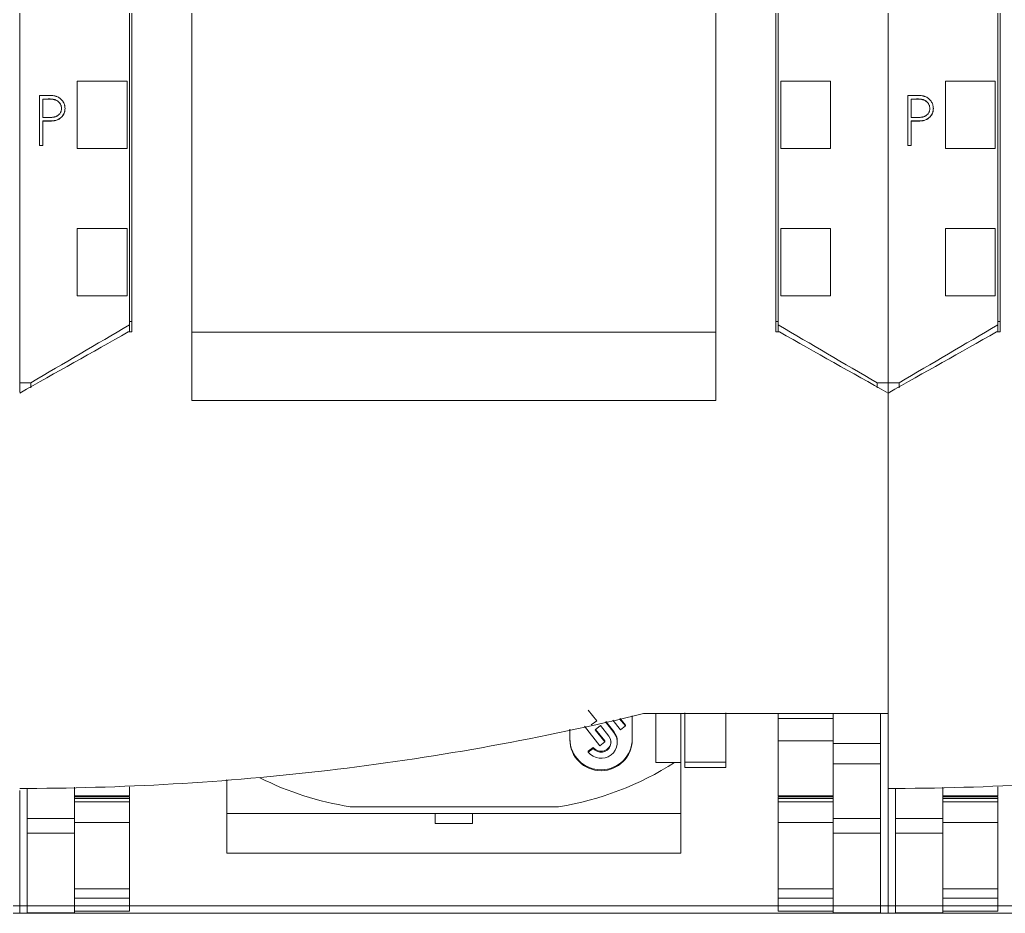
# Model space of a CAD drawing. Header units: millimetres. Extents: x 4137 to 6698, y 1400 to 3585.
# Drawn here: x 5320.25 to 5359.75, y 2940.78 to 2976.6 of the extents above; entities that cross this region are included whole.
import ezdxf

# ---------------------------------------------------------------- set-up
doc = ezdxf.new("R2010")
doc.units = ezdxf.units.MM
doc.layers.add('000-PI-Oprema', color=30, linetype='Continuous', lineweight=5)
doc.layers.add('004-PI-DIN Šina', color=3, linetype='Continuous')

msp = doc.modelspace()

# ---------------------------------------------------------------- linework, layer by layer
at = {"layer": '000-PI-Oprema', "color": 0, "linetype": 'ByBlock', "lineweight": 0}
for p, q in [((5320.248, 3075.465), (5320.248, 2962.047)), ((5355.048, 3075.465), (5355.048, 2962.047)), ((5355.048, 3075.465), (5355.048, 2962.047)), ((5324.648, 3073.185), (5324.648, 2964.37)), ((5350.648, 2964.37), (5350.648, 3073.185)), ((5359.448, 3073.185), (5359.448, 2964.37)), ((5322.548, 2971.439), (5322.548, 2974.14)), ((5324.548, 2974.14), (5322.548, 2974.14)), ((5324.548, 2971.439), (5324.548, 2974.14)), ((5350.748, 2971.439), (5350.748, 2974.14)), ((5350.748, 2974.14), (5352.748, 2974.14)), ((5352.748, 2971.439), (5352.748, 2974.14)), ((5357.348, 2971.439), (5357.348, 2974.14)), ((5359.348, 2974.14), (5357.348, 2974.14)), ((5359.348, 2971.439), (5359.348, 2974.14)), ((5321.037, 2973.566), (5321.037, 2971.565)), ((5355.837, 2973.566), (5355.837, 2971.565)), ((5321.179, 2972.689), (5321.179, 2973.425)), ((5355.979, 2972.689), (5355.979, 2973.425)), ((5322.064, 2973.038), (5322.064, 2973.044)), ((5356.864, 2973.038), (5356.864, 2973.044)), ((5321.179, 2971.565), (5321.179, 2972.547)), ((5355.979, 2971.565), (5355.979, 2972.547)), ((5321.037, 2971.565), (5321.179, 2971.565)), ((5322.548, 2971.435), (5322.548, 2971.439)), ((5324.548, 2971.439), (5322.548, 2971.439)), ((5324.548, 2971.435), (5322.548, 2971.435)), ((5324.548, 2971.435), (5324.548, 2971.439)), ((5350.748, 2971.439), (5352.748, 2971.439)), ((5350.748, 2971.435), (5350.748, 2971.439)), ((5350.748, 2971.435), (5352.748, 2971.435)), ((5352.748, 2971.435), (5352.748, 2971.439)), ((5355.837, 2971.565), (5355.979, 2971.565)), ((5357.348, 2971.435), (5357.348, 2971.439)), ((5359.348, 2971.439), (5357.348, 2971.439)), ((5359.348, 2971.435), (5357.348, 2971.435)), ((5359.348, 2971.435), (5359.348, 2971.439)), ((5322.548, 2965.538), (5322.548, 2968.238)), ((5324.548, 2968.238), (5322.548, 2968.238)), ((5324.548, 2965.538), (5324.548, 2968.238)), ((5350.748, 2965.538), (5350.748, 2968.238)), ((5350.748, 2968.238), (5352.748, 2968.238)), ((5352.748, 2965.538), (5352.748, 2968.238)), ((5357.348, 2965.538), (5357.348, 2968.238)), ((5359.348, 2968.238), (5357.348, 2968.238)), ((5359.348, 2965.538), (5359.348, 2968.238)), ((5322.548, 2965.535), (5322.548, 2965.538)), ((5324.548, 2965.538), (5322.548, 2965.538)), ((5324.548, 2965.535), (5322.548, 2965.535)), ((5324.548, 2965.535), (5324.548, 2965.538)), ((5350.748, 2965.538), (5352.748, 2965.538)), ((5350.748, 2965.535), (5350.748, 2965.538)), ((5350.748, 2965.535), (5352.748, 2965.535)), ((5352.748, 2965.535), (5352.748, 2965.538)), ((5357.348, 2965.535), (5357.348, 2965.538)), ((5359.348, 2965.538), (5357.348, 2965.538)), ((5359.348, 2965.535), (5357.348, 2965.535)), ((5359.348, 2965.535), (5359.348, 2965.538)), ((5324.748, 2964.499), (5324.648, 2964.499)), ((5350.548, 2964.499), (5350.648, 2964.499)), ((5359.548, 2964.499), (5359.448, 2964.499)), ((5324.598, 2964.084), (5324.748, 2964.084)), ((5324.648, 2964.37), (5324.648, 2964.084)), ((5348.148, 2964.081), (5327.148, 2964.081)), ((5350.548, 2964.084), (5350.698, 2964.084)), ((5350.648, 2964.084), (5350.648, 2964.37)), ((5359.398, 2964.084), (5359.548, 2964.084)), ((5359.448, 2964.37), (5359.448, 2964.084)), ((5320.248, 2962.047), (5320.248, 2961.677)), ((5320.688, 2962.047), (5320.248, 2962.047)), ((5320.688, 2961.844), (5320.688, 2962.047)), ((5354.608, 2962.047), (5354.608, 2961.844)), ((5355.048, 2962.047), (5354.608, 2962.047)), ((5355.048, 2962.047), (5355.048, 2961.671)), ((5355.048, 2962.047), (5355.048, 2961.677)), ((5355.488, 2962.047), (5355.048, 2962.047)), ((5355.488, 2961.844), (5355.488, 2962.047)), ((5348.148, 2961.334), (5327.148, 2961.334)), ((5343.036, 2948.925), (5343.372, 2948.499)), ((5344.798, 2947.734), (5344.798, 2948.689)), ((5345.248, 2948.785), (5355.048, 2948.785)), ((5345.748, 2948.785), (5345.748, 2946.825)), ((5346.748, 2946.825), (5346.748, 2948.785)), ((5350.648, 2948.585), (5350.648, 2948.785)), ((5352.848, 2947.583), (5352.848, 2948.785)), ((5354.748, 2947.583), (5354.748, 2948.785)), ((5355.048, 2948.704), (5355.048, 2940.785)), ((5342.878, 2948.282), (5343.498, 2947.495)), ((5343.372, 2948.499), (5343.156, 2948.331)), ((5343.31, 2948.136), (5343.526, 2948.303)), ((5343.526, 2948.303), (5343.862, 2947.877)), ((5344.059, 2948.03), (5343.723, 2948.456)), ((5344.059, 2948.069), (5343.742, 2948.471)), ((5344.018, 2948.524), (5344.324, 2948.135)), ((5344.521, 2948.288), (5344.289, 2948.581)), ((5344.521, 2948.327), (5344.316, 2948.587)), ((5344.324, 2948.135), (5344.521, 2948.288)), ((5344.521, 2948.327), (5344.521, 2948.288)), ((5350.648, 2947.686), (5350.648, 2948.585)), ((5350.648, 2948.585), (5352.848, 2948.585)), ((5342.298, 2948.159), (5342.298, 2947.734)), ((5343.695, 2947.648), (5343.31, 2948.136)), ((5343.695, 2947.687), (5343.329, 2948.151)), ((5344.059, 2948.069), (5344.059, 2948.03)), ((5343.498, 2947.495), (5343.695, 2947.648)), ((5343.695, 2947.687), (5343.695, 2947.648)), ((5344.197, 2947.634), (5344.197, 2947.673)), ((5350.648, 2945.486), (5350.648, 2947.686)), ((5350.648, 2947.686), (5352.848, 2947.686)), ((5352.848, 2946.767), (5352.848, 2947.583)), ((5352.848, 2947.583), (5354.748, 2947.583)), ((5354.748, 2946.767), (5354.748, 2947.583)), ((5343.233, 2947.429), (5343.036, 2947.277)), ((5343.233, 2947.39), (5343.036, 2947.237)), ((5343.036, 2947.277), (5343.036, 2947.237)), ((5343.233, 2947.429), (5343.233, 2947.39)), ((5345.748, 2946.825), (5345.748, 2946.824)), ((5345.748, 2946.825), (5346.748, 2946.825)), ((5345.748, 2946.824), (5346.496, 2946.824)), ((5346.496, 2946.824), (5346.748, 2946.824)), ((5346.748, 2946.824), (5346.748, 2946.825)), ((5346.748, 2944.785), (5346.748, 2946.824)), ((5346.898, 2946.618), (5346.898, 2946.835)), ((5346.898, 2946.835), (5348.548, 2946.835)), ((5348.548, 2946.618), (5348.548, 2946.835)), ((5352.848, 2946.767), (5352.848, 2944.58)), ((5352.848, 2946.767), (5354.748, 2946.767)), ((5354.748, 2946.767), (5354.748, 2944.58)), ((5346.898, 2946.618), (5348.548, 2946.618)), ((5328.548, 2944.785), (5328.548, 2946.149)), ((5320.549, 2945.785), (5320.248, 2945.785)), ((5320.248, 2945.703), (5320.248, 2940.785)), ((5320.548, 2945.773), (5320.548, 2944.58)), ((5322.448, 2945.834), (5322.448, 2944.58)), ((5324.648, 2945.486), (5324.648, 2945.851)), ((5355.349, 2945.785), (5355.048, 2945.785)), ((5355.048, 2945.703), (5355.048, 2940.785)), ((5355.348, 2945.773), (5355.348, 2944.58)), ((5357.248, 2945.834), (5357.248, 2944.58)), ((5359.448, 2945.486), (5359.448, 2945.851)), ((5322.448, 2945.486), (5324.648, 2945.486)), ((5324.648, 2945.456), (5322.448, 2945.456)), ((5324.648, 2945.449), (5322.448, 2945.449)), ((5324.648, 2945.385), (5322.448, 2945.385)), ((5324.648, 2945.248), (5322.448, 2945.248)), ((5324.648, 2945.449), (5324.648, 2945.456)), ((5324.648, 2945.385), (5324.648, 2945.449)), ((5324.648, 2945.385), (5324.648, 2945.248)), ((5324.648, 2945.248), (5324.648, 2944.423)), ((5350.648, 2945.486), (5352.848, 2945.486)), ((5350.648, 2945.449), (5350.648, 2945.456)), ((5352.848, 2945.456), (5350.648, 2945.456)), ((5350.648, 2945.385), (5350.648, 2945.449)), ((5350.648, 2945.449), (5352.848, 2945.449)), ((5350.648, 2945.385), (5350.648, 2945.248)), ((5350.648, 2945.385), (5352.848, 2945.385)), ((5350.648, 2945.248), (5350.648, 2944.423)), ((5350.648, 2945.248), (5352.848, 2945.248)), ((5357.248, 2945.486), (5359.448, 2945.486)), ((5359.448, 2945.456), (5357.248, 2945.456)), ((5359.448, 2945.449), (5357.248, 2945.449)), ((5359.448, 2945.385), (5357.248, 2945.385)), ((5359.448, 2945.248), (5357.248, 2945.248)), ((5359.448, 2945.449), (5359.448, 2945.456)), ((5359.448, 2945.385), (5359.448, 2945.449)), ((5359.448, 2945.385), (5359.448, 2945.248)), ((5359.448, 2945.248), (5359.448, 2944.423)), ((5328.548, 2943.185), (5328.548, 2944.785)), ((5328.548, 2944.785), (5346.748, 2944.785)), ((5333.492, 2945.052), (5341.847, 2945.052)), ((5336.898, 2944.785), (5336.898, 2944.381)), ((5338.398, 2944.785), (5338.398, 2944.381)), ((5346.748, 2943.185), (5346.748, 2944.785)), ((5320.548, 2943.993), (5320.548, 2944.58)), ((5322.448, 2944.58), (5320.548, 2944.58)), ((5322.448, 2943.993), (5322.448, 2944.58)), ((5324.648, 2944.423), (5322.448, 2944.423)), ((5324.648, 2944.423), (5324.648, 2941.758)), ((5336.898, 2944.381), (5338.398, 2944.381)), ((5350.648, 2944.423), (5350.648, 2941.758)), ((5350.648, 2944.423), (5352.848, 2944.423)), ((5352.848, 2943.993), (5352.848, 2944.58)), ((5352.848, 2944.58), (5354.748, 2944.58)), ((5354.748, 2943.993), (5354.748, 2944.58)), ((5355.348, 2943.993), (5355.348, 2944.58)), ((5357.248, 2944.58), (5355.348, 2944.58)), ((5357.248, 2943.993), (5357.248, 2944.58)), ((5359.448, 2944.423), (5357.248, 2944.423)), ((5359.448, 2944.423), (5359.448, 2941.758)), ((5322.448, 2943.993), (5320.548, 2943.993)), ((5352.848, 2943.993), (5354.748, 2943.993)), ((5357.248, 2943.993), (5355.348, 2943.993)), ((5328.548, 2943.185), (5346.748, 2943.185)), ((5324.648, 2941.758), (5322.448, 2941.758)), ((5324.648, 2941.758), (5324.648, 2941.391)), ((5350.648, 2941.758), (5350.648, 2941.391)), ((5350.648, 2941.758), (5352.848, 2941.758)), ((5359.448, 2941.758), (5357.248, 2941.758)), ((5359.448, 2941.758), (5359.448, 2941.391)), ((5322.448, 2941.391), (5322.448, 2940.861)), ((5324.648, 2941.391), (5322.448, 2941.391)), ((5324.648, 2941.391), (5324.648, 2940.861)), ((5350.648, 2941.391), (5350.648, 2940.861)), ((5350.648, 2941.391), (5352.848, 2941.391)), ((5352.848, 2941.391), (5352.848, 2940.861)), ((5357.248, 2941.391), (5357.248, 2940.861)), ((5359.448, 2941.391), (5357.248, 2941.391)), ((5359.448, 2941.391), (5359.448, 2940.861)), ((5322.189, 2940.785), (5320.248, 2940.785)), ((5322.448, 2940.797), (5320.548, 2940.797)), ((5320.548, 2940.796), (5322.448, 2940.796)), ((5353.448, 2940.785), (5322.189, 2940.785)), ((5324.648, 2940.861), (5322.448, 2940.861)), ((5322.448, 2940.86), (5324.648, 2940.86)), ((5324.648, 2940.86), (5324.648, 2940.861)), ((5350.648, 2940.86), (5350.648, 2940.861)), ((5350.648, 2940.861), (5352.848, 2940.861)), ((5350.648, 2940.86), (5352.848, 2940.86)), ((5352.848, 2940.797), (5354.748, 2940.797)), ((5352.848, 2940.796), (5354.748, 2940.796)), ((5355.048, 2940.785), (5353.448, 2940.785)), ((5356.989, 2940.785), (5355.048, 2940.785)), ((5357.248, 2940.797), (5355.348, 2940.797)), ((5355.348, 2940.796), (5357.248, 2940.796)), ((5388.248, 2940.785), (5356.989, 2940.785)), ((5359.448, 2940.861), (5357.248, 2940.861)), ((5357.248, 2940.86), (5359.448, 2940.86)), ((5359.448, 2940.86), (5359.448, 2940.861))]:
    msp.add_line(p, q, dxfattribs=at)
for centre, major_axis, start_param, end_param in [((5343.548, 2947.634), (0.649, 0), 3.804818, 6.94641), ((5343.548, 2947.673), (0.649, 0), 6.283142, 6.94641), ((5343.548, 2947.773), (1.25, 0), 3.141593, 6.283185), ((5343.548, 2947.734), (1.25, 0), 3.141593, 6.283185), ((5343.548, 2947.634), (-0.399, 0), 0.663225, 3.804818), ((5343.548, 2947.673), (-0.399, 0), 0.663225, 3.092069), ((5339.91, 2956.929), (12.135, 0), 4.872685, 5.28613), ((5335.314, 2956.789), (11.977, 0), 4.241192, 4.559632)]:
    msp.add_ellipse(centre, major_axis=major_axis, ratio=0.991445, start_param=start_param, end_param=end_param, dxfattribs=at)
for points, knots in [([(5324.748, 3073.37), (5324.748, 3070.326), (5324.748, 3060.757), (5324.748, 3046.587), (5324.748, 3032.02), (5324.748, 3017.81), (5324.748, 3003.516), (5324.748, 2988.029), (5324.748, 2975.39), (5324.748, 2967.425), (5324.748, 2964.084)], [0, 0, 0, 0, 0.083934, 0.263736, 0.389889, 0.484142, 0.653794, 0.78188, 0.908517, 1, 1, 1, 1]), ([(5350.548, 2964.084), (5350.548, 2967.425), (5350.548, 2975.39), (5350.548, 2988.029), (5350.548, 3003.516), (5350.548, 3017.81), (5350.548, 3032.02), (5350.548, 3046.587), (5350.548, 3060.757), (5350.548, 3070.326), (5350.548, 3073.37)], [0, 0, 0, 0, 0.091483, 0.21812, 0.346206, 0.515858, 0.610111, 0.736264, 0.916066, 1, 1, 1, 1]), ([(5359.548, 3073.37), (5359.548, 3070.326), (5359.548, 3060.757), (5359.548, 3046.587), (5359.548, 3032.02), (5359.548, 3017.81), (5359.548, 3003.516), (5359.548, 2988.029), (5359.548, 2975.39), (5359.548, 2967.425), (5359.548, 2964.084)], [0, 0, 0, 0, 0.083934, 0.263736, 0.389889, 0.484142, 0.653794, 0.78188, 0.908517, 1, 1, 1, 1]), ([(5327.148, 3070.305), (5327.148, 3068.282), (5327.148, 3059.733), (5327.148, 3046.587), (5327.148, 3032.02), (5327.148, 3017.81), (5327.148, 3003.516), (5327.148, 2988.029), (5327.148, 2975.271), (5327.148, 2966.39), (5327.148, 2962.132), (5327.148, 2961.334)], [0, 0, 0, 0, 0.055935, 0.236292, 0.362833, 0.457376, 0.627551, 0.756032, 0.883059, 0.978086, 1, 1, 1, 1]), ([(5348.148, 3070.305), (5348.148, 3068.282), (5348.148, 3059.733), (5348.148, 3046.587), (5348.148, 3032.02), (5348.148, 3017.81), (5348.148, 3003.516), (5348.148, 2988.029), (5348.148, 2975.271), (5348.148, 2966.39), (5348.148, 2962.132), (5348.148, 2961.334)], [0, 0, 0, 0, 0.055935, 0.236292, 0.362833, 0.457376, 0.627551, 0.756032, 0.883059, 0.978086, 1, 1, 1, 1]), ([(5321.179, 2972.547), (5321.231, 2972.547), (5321.282, 2972.548), (5321.385, 2972.547), (5321.437, 2972.546), (5321.515, 2972.548), (5321.54, 2972.549), (5321.579, 2972.552), (5321.592, 2972.554), (5321.618, 2972.557), (5321.63, 2972.559), (5321.669, 2972.566), (5321.694, 2972.572), (5321.743, 2972.588), (5321.767, 2972.598), (5321.802, 2972.615), (5321.813, 2972.621), (5321.836, 2972.634), (5321.847, 2972.641), (5321.878, 2972.663), (5321.898, 2972.68), (5321.926, 2972.707), (5321.935, 2972.716), (5321.953, 2972.735), (5321.961, 2972.745), (5321.984, 2972.776), (5321.998, 2972.798), (5322.016, 2972.832), (5322.022, 2972.844), (5322.032, 2972.868), (5322.036, 2972.88), (5322.048, 2972.917), (5322.054, 2972.942), (5322.06, 2972.981), (5322.062, 2972.994), (5322.063, 2973.019), (5322.064, 2973.033), (5322.064, 2973.071), (5322.062, 2973.097), (5322.056, 2973.135), (5322.053, 2973.148), (5322.048, 2973.174), (5322.044, 2973.186), (5322.033, 2973.223), (5322.023, 2973.247), (5322.006, 2973.282), (5322, 2973.294), (5321.987, 2973.316), (5321.98, 2973.327), (5321.958, 2973.359), (5321.926, 2973.399), (5321.887, 2973.434), (5321.856, 2973.458), (5321.846, 2973.465), (5321.824, 2973.479), (5321.813, 2973.486), (5321.779, 2973.505), (5321.756, 2973.515), (5321.719, 2973.529), (5321.707, 2973.533), (5321.682, 2973.54), (5321.669, 2973.543), (5321.606, 2973.558), (5321.555, 2973.563), (5321.478, 2973.567), (5321.452, 2973.568), (5321.4, 2973.568), (5321.348, 2973.568), (5321.296, 2973.567), (5321.245, 2973.566), (5321.167, 2973.566), (5321.089, 2973.566), (5321.037, 2973.566)], [0, 0, 0, 0, 0.0625, 0.0625, 0.125, 0.125, 0.15625, 0.15625, 0.171875, 0.171875, 0.1875, 0.1875, 0.21875, 0.21875, 0.25, 0.25, 0.265625, 0.265625, 0.28125, 0.28125, 0.3125, 0.3125, 0.328125, 0.328125, 0.34375, 0.34375, 0.375, 0.375, 0.390625, 0.390625, 0.40625, 0.40625, 0.4375, 0.4375, 0.453125, 0.453125, 0.46875, 0.46875, 0.5, 0.5, 0.515625, 0.515625, 0.53125, 0.53125, 0.5625, 0.5625, 0.578125, 0.578125, 0.59375, 0.59375, 0.625, 0.65625, 0.65625, 0.671875, 0.671875, 0.6875, 0.6875, 0.71875, 0.71875, 0.734375, 0.734375, 0.75, 0.75, 0.8125, 0.8125, 0.84375, 0.84375, 0.875, 0.90625, 0.90625, 0.9375, 1, 1, 1, 1]), ([(5355.979, 2972.547), (5356.031, 2972.547), (5356.082, 2972.548), (5356.185, 2972.547), (5356.237, 2972.546), (5356.315, 2972.548), (5356.34, 2972.549), (5356.379, 2972.552), (5356.392, 2972.554), (5356.418, 2972.557), (5356.43, 2972.559), (5356.469, 2972.566), (5356.494, 2972.572), (5356.543, 2972.588), (5356.567, 2972.598), (5356.602, 2972.615), (5356.613, 2972.621), (5356.636, 2972.634), (5356.647, 2972.641), (5356.678, 2972.663), (5356.698, 2972.68), (5356.726, 2972.707), (5356.735, 2972.716), (5356.753, 2972.735), (5356.761, 2972.745), (5356.784, 2972.776), (5356.798, 2972.798), (5356.816, 2972.832), (5356.822, 2972.844), (5356.832, 2972.868), (5356.836, 2972.88), (5356.848, 2972.917), (5356.854, 2972.942), (5356.86, 2972.981), (5356.862, 2972.994), (5356.863, 2973.019), (5356.864, 2973.033), (5356.864, 2973.071), (5356.862, 2973.097), (5356.856, 2973.135), (5356.853, 2973.148), (5356.848, 2973.174), (5356.844, 2973.186), (5356.833, 2973.223), (5356.823, 2973.247), (5356.806, 2973.282), (5356.8, 2973.294), (5356.787, 2973.316), (5356.78, 2973.327), (5356.758, 2973.359), (5356.726, 2973.399), (5356.687, 2973.434), (5356.656, 2973.458), (5356.646, 2973.465), (5356.624, 2973.479), (5356.613, 2973.486), (5356.579, 2973.505), (5356.556, 2973.515), (5356.519, 2973.529), (5356.507, 2973.533), (5356.482, 2973.54), (5356.469, 2973.543), (5356.406, 2973.558), (5356.355, 2973.563), (5356.278, 2973.567), (5356.252, 2973.568), (5356.2, 2973.568), (5356.148, 2973.568), (5356.096, 2973.567), (5356.045, 2973.566), (5355.967, 2973.566), (5355.889, 2973.566), (5355.837, 2973.566)], [0, 0, 0, 0, 0.0625, 0.0625, 0.125, 0.125, 0.15625, 0.15625, 0.171875, 0.171875, 0.1875, 0.1875, 0.21875, 0.21875, 0.25, 0.25, 0.265625, 0.265625, 0.28125, 0.28125, 0.3125, 0.3125, 0.328125, 0.328125, 0.34375, 0.34375, 0.375, 0.375, 0.390625, 0.390625, 0.40625, 0.40625, 0.4375, 0.4375, 0.453125, 0.453125, 0.46875, 0.46875, 0.5, 0.5, 0.515625, 0.515625, 0.53125, 0.53125, 0.5625, 0.5625, 0.578125, 0.578125, 0.59375, 0.59375, 0.625, 0.65625, 0.65625, 0.671875, 0.671875, 0.6875, 0.6875, 0.71875, 0.71875, 0.734375, 0.734375, 0.75, 0.75, 0.8125, 0.8125, 0.84375, 0.84375, 0.875, 0.90625, 0.90625, 0.9375, 1, 1, 1, 1]), ([(5321.179, 2973.425), (5321.218, 2973.425), (5321.256, 2973.424), (5321.315, 2973.424), (5321.334, 2973.425), (5321.373, 2973.425), (5321.431, 2973.427), (5321.489, 2973.428), (5321.567, 2973.422), (5321.605, 2973.416), (5321.653, 2973.401), (5321.662, 2973.398), (5321.681, 2973.391), (5321.69, 2973.388), (5321.717, 2973.375), (5321.735, 2973.366), (5321.76, 2973.35), (5321.768, 2973.344), (5321.784, 2973.332), (5321.792, 2973.326), (5321.814, 2973.306), (5321.828, 2973.292), (5321.847, 2973.269), (5321.853, 2973.261), (5321.864, 2973.245), (5321.869, 2973.236), (5321.884, 2973.21), (5321.893, 2973.192), (5321.903, 2973.165), (5321.906, 2973.155), (5321.911, 2973.136), (5321.914, 2973.126), (5321.919, 2973.097), (5321.922, 2973.077), (5321.922, 2973.047), (5321.922, 2973.037), (5321.921, 2973.017), (5321.921, 2973.007), (5321.917, 2972.978), (5321.913, 2972.958), (5321.904, 2972.93), (5321.9, 2972.921), (5321.893, 2972.902), (5321.889, 2972.893), (5321.875, 2972.867), (5321.864, 2972.85), (5321.845, 2972.827), (5321.839, 2972.82), (5321.825, 2972.805), (5321.818, 2972.798), (5321.795, 2972.779), (5321.779, 2972.767), (5321.754, 2972.751), (5321.745, 2972.746), (5321.728, 2972.736), (5321.719, 2972.732), (5321.691, 2972.72), (5321.673, 2972.713), (5321.644, 2972.705), (5321.634, 2972.703), (5321.615, 2972.699), (5321.605, 2972.697), (5321.575, 2972.693), (5321.555, 2972.691), (5321.516, 2972.689), (5321.496, 2972.689), (5321.456, 2972.688), (5321.417, 2972.688), (5321.377, 2972.689), (5321.337, 2972.689), (5321.318, 2972.689), (5321.258, 2972.689), (5321.219, 2972.689), (5321.179, 2972.689)], [0, 0, 0, 0, 0.0625, 0.0625, 0.09375, 0.09375, 0.125, 0.1875, 0.1875, 0.25, 0.25, 0.265625, 0.265625, 0.28125, 0.28125, 0.3125, 0.3125, 0.328125, 0.328125, 0.34375, 0.34375, 0.375, 0.375, 0.390625, 0.390625, 0.40625, 0.40625, 0.4375, 0.4375, 0.453125, 0.453125, 0.46875, 0.46875, 0.5, 0.5, 0.515625, 0.515625, 0.53125, 0.53125, 0.5625, 0.5625, 0.578125, 0.578125, 0.59375, 0.59375, 0.625, 0.625, 0.640625, 0.640625, 0.65625, 0.65625, 0.6875, 0.6875, 0.703125, 0.703125, 0.71875, 0.71875, 0.75, 0.75, 0.765625, 0.765625, 0.78125, 0.78125, 0.8125, 0.8125, 0.84375, 0.84375, 0.875, 0.90625, 0.90625, 0.9375, 0.9375, 1, 1, 1, 1]), ([(5321.922, 2973.039), (5321.922, 2973.042), (5321.922, 2973.044), (5321.922, 2973.056), (5321.921, 2973.066), (5321.919, 2973.086), (5321.918, 2973.096), (5321.913, 2973.125), (5321.908, 2973.144), (5321.894, 2973.182), (5321.886, 2973.2), (5321.867, 2973.235), (5321.856, 2973.251), (5321.831, 2973.282), (5321.817, 2973.296), (5321.788, 2973.323), (5321.773, 2973.335), (5321.739, 2973.357), (5321.722, 2973.367), (5321.686, 2973.384), (5321.667, 2973.391), (5321.639, 2973.399), (5321.629, 2973.402), (5321.61, 2973.407), (5321.6, 2973.409), (5321.571, 2973.414), (5321.552, 2973.417), (5321.493, 2973.422), (5321.454, 2973.421), (5321.395, 2973.42), (5321.375, 2973.419), (5321.336, 2973.418), (5321.316, 2973.418), (5321.257, 2973.418), (5321.218, 2973.419), (5321.179, 2973.419)], [0, 0, 0, 0, 0.007629, 0.007629, 0.03864, 0.03864, 0.069652, 0.069652, 0.131675, 0.131675, 0.193698, 0.193698, 0.255722, 0.255722, 0.317745, 0.317745, 0.379768, 0.379768, 0.441791, 0.441791, 0.503814, 0.503814, 0.534826, 0.534826, 0.565838, 0.565838, 0.627861, 0.627861, 0.751907, 0.751907, 0.81393, 0.81393, 0.875954, 0.875954, 1, 1, 1, 1]), ([(5355.979, 2973.425), (5356.018, 2973.425), (5356.056, 2973.424), (5356.115, 2973.424), (5356.134, 2973.425), (5356.173, 2973.425), (5356.231, 2973.427), (5356.289, 2973.428), (5356.367, 2973.422), (5356.405, 2973.416), (5356.453, 2973.401), (5356.462, 2973.398), (5356.481, 2973.391), (5356.49, 2973.388), (5356.517, 2973.375), (5356.535, 2973.366), (5356.56, 2973.35), (5356.568, 2973.344), (5356.584, 2973.332), (5356.592, 2973.326), (5356.614, 2973.306), (5356.628, 2973.292), (5356.647, 2973.269), (5356.653, 2973.261), (5356.664, 2973.245), (5356.669, 2973.236), (5356.684, 2973.21), (5356.693, 2973.192), (5356.703, 2973.165), (5356.706, 2973.155), (5356.711, 2973.136), (5356.714, 2973.126), (5356.719, 2973.097), (5356.722, 2973.077), (5356.722, 2973.047), (5356.722, 2973.037), (5356.721, 2973.017), (5356.721, 2973.007), (5356.717, 2972.978), (5356.713, 2972.958), (5356.704, 2972.93), (5356.7, 2972.921), (5356.693, 2972.902), (5356.689, 2972.893), (5356.675, 2972.867), (5356.664, 2972.85), (5356.645, 2972.827), (5356.639, 2972.82), (5356.625, 2972.805), (5356.618, 2972.798), (5356.595, 2972.779), (5356.579, 2972.767), (5356.554, 2972.751), (5356.545, 2972.746), (5356.528, 2972.736), (5356.519, 2972.732), (5356.491, 2972.72), (5356.473, 2972.713), (5356.444, 2972.705), (5356.434, 2972.703), (5356.415, 2972.699), (5356.405, 2972.697), (5356.375, 2972.693), (5356.355, 2972.691), (5356.316, 2972.689), (5356.296, 2972.689), (5356.256, 2972.688), (5356.217, 2972.688), (5356.177, 2972.689), (5356.137, 2972.689), (5356.118, 2972.689), (5356.058, 2972.689), (5356.019, 2972.689), (5355.979, 2972.689)], [0, 0, 0, 0, 0.0625, 0.0625, 0.09375, 0.09375, 0.125, 0.1875, 0.1875, 0.25, 0.25, 0.265625, 0.265625, 0.28125, 0.28125, 0.3125, 0.3125, 0.328125, 0.328125, 0.34375, 0.34375, 0.375, 0.375, 0.390625, 0.390625, 0.40625, 0.40625, 0.4375, 0.4375, 0.453125, 0.453125, 0.46875, 0.46875, 0.5, 0.5, 0.515625, 0.515625, 0.53125, 0.53125, 0.5625, 0.5625, 0.578125, 0.578125, 0.59375, 0.59375, 0.625, 0.625, 0.640625, 0.640625, 0.65625, 0.65625, 0.6875, 0.6875, 0.703125, 0.703125, 0.71875, 0.71875, 0.75, 0.75, 0.765625, 0.765625, 0.78125, 0.78125, 0.8125, 0.8125, 0.84375, 0.84375, 0.875, 0.90625, 0.90625, 0.9375, 0.9375, 1, 1, 1, 1]), ([(5356.722, 2973.039), (5356.722, 2973.042), (5356.722, 2973.044), (5356.722, 2973.056), (5356.721, 2973.066), (5356.719, 2973.086), (5356.718, 2973.096), (5356.713, 2973.125), (5356.708, 2973.144), (5356.694, 2973.182), (5356.686, 2973.2), (5356.667, 2973.235), (5356.656, 2973.251), (5356.631, 2973.282), (5356.617, 2973.296), (5356.588, 2973.323), (5356.573, 2973.335), (5356.539, 2973.357), (5356.522, 2973.367), (5356.486, 2973.384), (5356.467, 2973.391), (5356.439, 2973.399), (5356.429, 2973.402), (5356.41, 2973.407), (5356.4, 2973.409), (5356.371, 2973.414), (5356.352, 2973.417), (5356.293, 2973.422), (5356.254, 2973.421), (5356.195, 2973.42), (5356.175, 2973.419), (5356.136, 2973.418), (5356.116, 2973.418), (5356.057, 2973.418), (5356.018, 2973.419), (5355.979, 2973.419)], [0, 0, 0, 0, 0.007629, 0.007629, 0.03864, 0.03864, 0.069652, 0.069652, 0.131675, 0.131675, 0.193698, 0.193698, 0.255722, 0.255722, 0.317745, 0.317745, 0.379768, 0.379768, 0.441791, 0.441791, 0.503814, 0.503814, 0.534826, 0.534826, 0.565838, 0.565838, 0.627861, 0.627861, 0.751907, 0.751907, 0.81393, 0.81393, 0.875954, 0.875954, 1, 1, 1, 1]), ([(5322.064, 2973.038), (5322.064, 2973.013), (5322.062, 2972.988), (5322.056, 2972.95), (5322.054, 2972.938), (5322.048, 2972.912), (5322.045, 2972.9), (5322.033, 2972.862), (5322.023, 2972.839), (5321.999, 2972.793), (5321.985, 2972.771), (5321.961, 2972.74), (5321.953, 2972.73), (5321.936, 2972.71), (5321.909, 2972.682), (5321.879, 2972.658), (5321.847, 2972.635), (5321.836, 2972.628), (5321.814, 2972.615), (5321.802, 2972.609), (5321.768, 2972.592), (5321.744, 2972.582), (5321.707, 2972.57), (5321.694, 2972.566), (5321.669, 2972.56), (5321.656, 2972.557), (5321.593, 2972.546), (5321.541, 2972.542), (5321.438, 2972.54), (5321.386, 2972.541), (5321.283, 2972.542), (5321.231, 2972.541), (5321.179, 2972.541)], [0, 0, 0, 0, 0.06514, 0.06514, 0.098528, 0.098528, 0.131915, 0.131915, 0.198691, 0.198691, 0.265467, 0.265467, 0.298855, 0.298855, 0.332243, 0.399018, 0.399018, 0.432406, 0.432406, 0.465794, 0.465794, 0.53257, 0.53257, 0.565958, 0.565958, 0.599346, 0.599346, 0.732897, 0.732897, 0.866449, 0.866449, 1, 1, 1, 1]), ([(5356.864, 2973.038), (5356.864, 2973.013), (5356.862, 2972.988), (5356.856, 2972.95), (5356.854, 2972.938), (5356.848, 2972.912), (5356.845, 2972.9), (5356.833, 2972.862), (5356.823, 2972.839), (5356.799, 2972.793), (5356.785, 2972.771), (5356.761, 2972.74), (5356.753, 2972.73), (5356.736, 2972.71), (5356.709, 2972.682), (5356.679, 2972.658), (5356.647, 2972.635), (5356.636, 2972.628), (5356.614, 2972.615), (5356.602, 2972.609), (5356.568, 2972.592), (5356.544, 2972.582), (5356.507, 2972.57), (5356.494, 2972.566), (5356.469, 2972.56), (5356.456, 2972.557), (5356.393, 2972.546), (5356.341, 2972.542), (5356.238, 2972.54), (5356.186, 2972.541), (5356.083, 2972.542), (5356.031, 2972.541), (5355.979, 2972.541)], [0, 0, 0, 0, 0.06514, 0.06514, 0.098528, 0.098528, 0.131915, 0.131915, 0.198691, 0.198691, 0.265467, 0.265467, 0.298855, 0.298855, 0.332243, 0.399018, 0.399018, 0.432406, 0.432406, 0.465794, 0.465794, 0.53257, 0.53257, 0.565958, 0.565958, 0.599346, 0.599346, 0.732897, 0.732897, 0.866449, 0.866449, 1, 1, 1, 1]), ([(5355.048, 2961.634), (5355.048, 2960.125), (5355.048, 2956.875), (5355.048, 2952.592), (5355.048, 2949.818), (5355.048, 2948.785)], [0, 0, 0, 0, 0.352188, 0.75882, 1, 1, 1, 1]), ([(5355.048, 2961.634), (5355.048, 2960.125), (5355.048, 2956.875), (5355.048, 2951.592), (5355.048, 2947.818), (5355.048, 2945.785)], [0, 0, 0, 0, 0.285532, 0.615204, 1, 1, 1, 1]), ([(5320.549, 2945.785), (5322.636, 2945.791), (5324.717, 2945.859), (5328.863, 2946.116), (5330.928, 2946.305), (5335.045, 2946.805), (5337.096, 2947.116), (5341.183, 2947.859), (5343.219, 2948.291), (5345.248, 2948.785)], [0, 0, 0, 0, 0.25, 0.25, 0.5, 0.5, 0.75, 0.75, 1, 1, 1, 1]), ([(5346.898, 2948.813), (5346.898, 2948.771), (5346.898, 2948.188), (5346.898, 2947.522), (5346.898, 2946.835)], [0, 0, 0, 0, 0.072727, 1, 1, 1, 1]), ([(5348.548, 2948.813), (5348.548, 2948.771), (5348.548, 2948.188), (5348.548, 2947.522), (5348.548, 2946.835)], [0, 0, 0, 0, 0.072727, 1, 1, 1, 1]), ([(5355.349, 2945.785), (5357.436, 2945.791), (5359.517, 2945.859), (5363.663, 2946.116), (5365.728, 2946.305), (5369.845, 2946.805), (5371.896, 2947.116), (5375.983, 2947.859), (5378.019, 2948.291), (5380.048, 2948.785)], [0, 0, 0, 0, 0.25, 0.25, 0.5, 0.5, 0.75, 0.75, 1, 1, 1, 1]), ([(5322.448, 2941.391), (5322.448, 2941.625), (5322.448, 2942.303), (5322.448, 2943.323), (5322.448, 2943.993)], [0, 0, 0, 0, 0.445928, 1, 1, 1, 1]), ([(5352.848, 2941.391), (5352.848, 2941.625), (5352.848, 2942.303), (5352.848, 2943.323), (5352.848, 2943.993)], [0, 0, 0, 0, 0.445928, 1, 1, 1, 1]), ([(5357.248, 2941.391), (5357.248, 2941.625), (5357.248, 2942.303), (5357.248, 2943.323), (5357.248, 2943.993)], [0, 0, 0, 0, 0.445928, 1, 1, 1, 1])]:
    msp.add_open_spline(points, degree=3, knots=knots, dxfattribs=at)
for points in [[(5324.598, 2964.084), (5323.148, 2963.268), (5321.698, 2962.451), (5320.248, 2961.634)], [(5320.688, 2962.047), (5322.008, 2962.821), (5323.328, 2963.595), (5324.648, 2964.37)], [(5350.648, 2964.37), (5351.967, 2963.595), (5353.287, 2962.821), (5354.608, 2962.047)], [(5355.048, 2961.634), (5353.598, 2962.451), (5352.148, 2963.268), (5350.698, 2964.084)], [(5359.398, 2964.084), (5357.948, 2963.268), (5356.498, 2962.451), (5355.048, 2961.634)], [(5355.488, 2962.047), (5356.808, 2962.821), (5358.128, 2963.595), (5359.448, 2964.37)], [(5352.848, 2948.694), (5352.848, 2948.716), (5352.848, 2948.74), (5352.848, 2948.766)], [(5320.548, 2940.797), (5320.548, 2940.837), (5320.548, 2941.128), (5320.548, 2942.193), (5320.548, 2943.323), (5320.548, 2943.993)], [(5354.748, 2940.797), (5354.748, 2940.837), (5354.748, 2941.128), (5354.748, 2942.193), (5354.748, 2943.323), (5354.748, 2943.993)], [(5355.348, 2940.797), (5355.348, 2940.837), (5355.348, 2941.128), (5355.348, 2942.193), (5355.348, 2943.323), (5355.348, 2943.993)], [(5322.448, 2940.797), (5322.448, 2940.809), (5322.448, 2940.83), (5322.448, 2940.861)], [(5352.848, 2940.797), (5352.848, 2940.809), (5352.848, 2940.83), (5352.848, 2940.861)], [(5357.248, 2940.797), (5357.248, 2940.809), (5357.248, 2940.83), (5357.248, 2940.861)]]:
    msp.add_open_spline(points, degree=3, dxfattribs=at)
at = {"layer": '004-PI-DIN Šina', "color": 0, "linetype": 'ByBlock', "lineweight": 0}
for p, q in [((5579.048, 2941.078), (5096.448, 2941.078)), ((5579.048, 2940.778), (5096.448, 2940.778))]:
    msp.add_line(p, q, dxfattribs=at)

doc.saveas('drawing.dxf')
